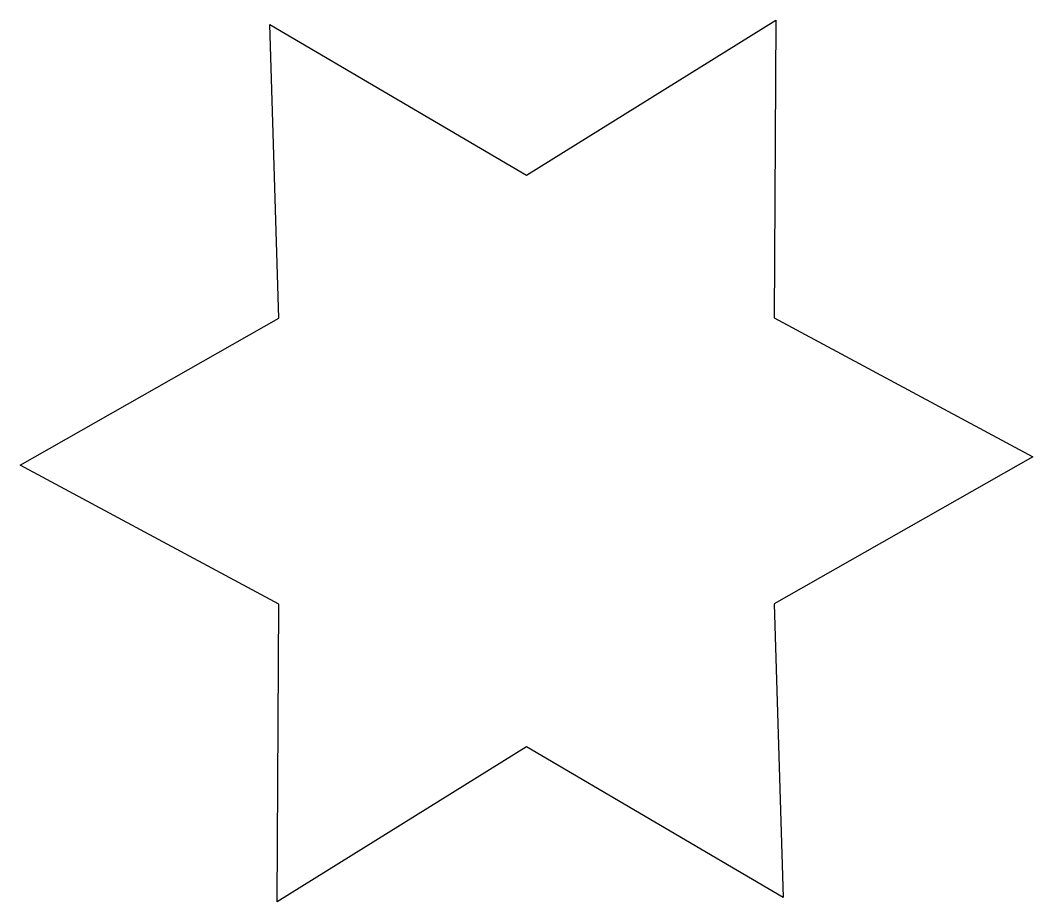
# Model space of a CAD drawing. Extents: x 69 to 124.9, y 648.4 to 697.
import ezdxf

# ---------------------------------------------------------------- set-up
doc = ezdxf.new("R2010")
doc.units = 0
doc.layers.add('Ebene_1', color=7, linetype='CONTINUOUS')

msp = doc.modelspace()

# ---------------------------------------------------------------- linework, layer by layer
at = {"layer": 'Ebene_1', "color": 7}
msp.add_lwpolyline([(82.758745, 696.801852), (96.942951, 688.489675), (110.725042, 697.036597), (110.618589, 680.596626), (124.911488, 672.934444), (110.620824, 664.806654), (111.131632, 648.59755), (96.947425, 656.909727), (83.165334, 648.362804), (83.271791, 664.802776), (68.978892, 672.464957), (83.269553, 680.592748), (82.758745, 696.801852)], close=True, dxfattribs=at)

doc.saveas('drawing.dxf')
